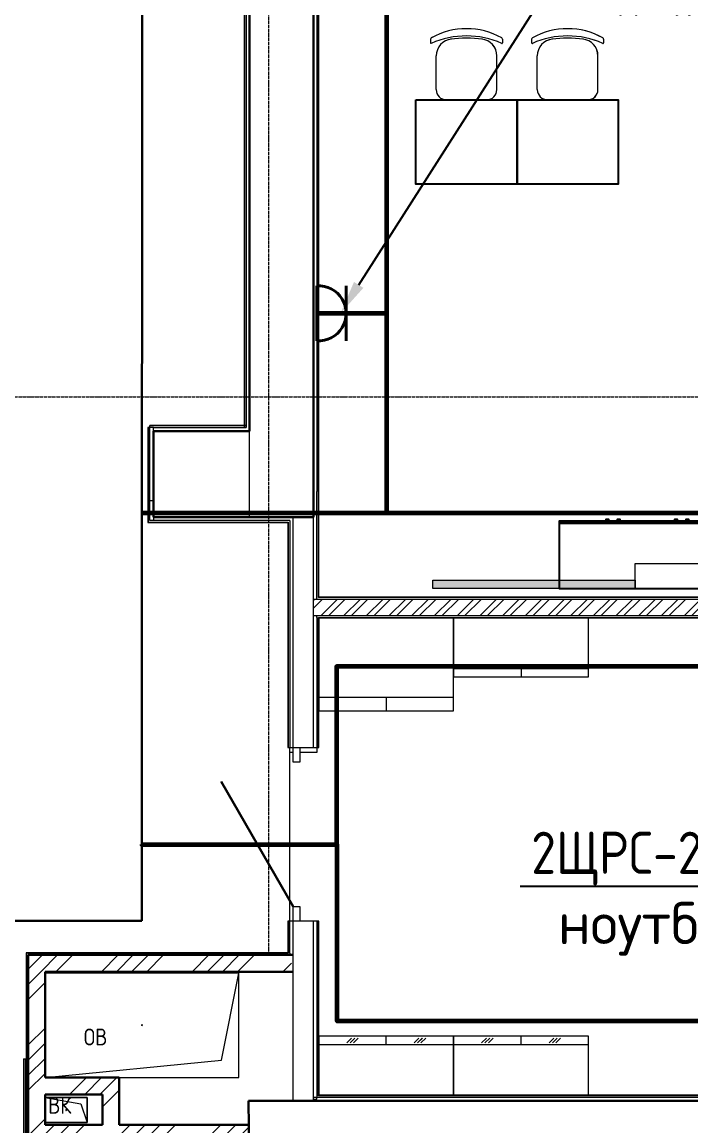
# Model space of a CAD drawing. Header units: millimetres. Extents: x -32 to 417638015, y -35 to 175284279.
# Drawn here: x 838152 to 842121, y 60388 to 66936 of the extents above; entities that cross this region are included whole.
import ezdxf
from ezdxf import colors
from ezdxf.entities.mleader import LeaderData, LeaderLine
from ezdxf.math import Vec2, Vec3

# ---------------------------------------------------------------- set-up
doc = ezdxf.new("R2010")
doc.units = ezdxf.units.MM
doc.linetypes.add('ADSK_Линия сетки', pattern=[25, 20, -2.5, 0, -2.5])
for name, color, linetype, lineweight in [('_ЭМ_гофра', 5, 'Continuous', 60), ('_ЭМ_ТХобщее_слой', 7, 'Continuous', 30), ('Аннотация', 7, 'Continuous', 18), ('Двери', 7, 'Continuous', 9), ('Обобщенные модели', 7, 'Continuous', 18), ('Оси', 253, 'Continuous', 9), ('Перекрытие', 7, 'Continuous', 18), ('Стены несущие', 7, 'Continuous', 30), ('Стены отделка', 7, 'Continuous', 30), ('Стены перегородки', 7, 'Continuous', 30), ('Стены штриховка', 7, 'Continuous', 9), ('ТХ', 5, 'Continuous', 0), ('ШТРИХОВКА', 252, 'Continuous', 15), ('ЭМ', 5, 'Continuous', 40), ('ЭМ_Лоток 1_2', 162, 'Continuous', 30)]:
    doc.layers.add(name, color=color, linetype=linetype, lineweight=lineweight)
doc.layers.add('_ЭМ_Надписи', color=7, linetype='Continuous')
doc.layers.add('ЭОМ_Лотки рабочие', color=5, linetype='Continuous')
doc.styles.add('GOST Common_5', font='GOST_Common.ttf', dxfattribs={"width": 0.9, "height": 200})
doc.styles.add('ЭОМ', font='isocpeur.ttf', dxfattribs={"width": 0.85, "height": 250})
doc.linetypes.add('Cable in the tray', pattern='A,5,[130,ltypeshp.shx,S=1,R=0,X=0,Y=0],1.5,[130,ltypeshp.shx,S=1.5,R=90,X=0,Y=-1],1,[130,ltypeshp.shx,S=1,R=0,X=0.5,Y=0],5', length=12.5)
pattern_1 = [(45, (686.36, 338.7), (-269.4077, 269.4077), []), (45, (776.16, 338.7), (-269.4077, 269.4077), []), (45, (865.96, 338.7), (-269.4077, 269.4077), []), (45, (955.77, 338.7), (-269.4077, 269.4077), [])]

# ---------------------------------------------------------------- blocks, each defined once
blk = doc.blocks.new('Стул ученич штабелир №5-7')
at = {"color": 0, "linetype": 'ByBlock', "lineweight": -2}
for p, q in [((-120.1, 0), (120.1, 0)), ((-120.1, 0), (120.1, 0)), ((-179.9, -60), (-179.9, -260.3)), ((-179.9, -60), (-179.9, -260.3)), ((180.1, -60), (180.1, -260.3)), ((180.1, -60), (180.1, -260.3)), ((-213.4, -359), (-213.4, -337.3)), ((-213.4, -359), (-213.4, -337.3)), ((213.6, -359), (213.6, -337.3)), ((213.6, -359), (213.6, -337.3))]:
    blk.add_line(p, q, dxfattribs=at)
for centre, radius, start, end in [((-119.9, -60), 60, 90, 180), ((-119.9, -60), 60, 90, 180), ((120.1, -60), 60, 0, 90), ((120.1, -60), 60, 0, 90), ((-79.9, -260.3), 100, 180, 264.25844), ((-79.9, -260.3), 100, 180, 264.25844), ((80.1, -260.3), 100, 275.74156, 0), ((80.1, -260.3), 100, 275.74156, 0), ((-210.4, -337.3), 3, 63.89783, 180), ((-210.4, -337.3), 3, 63.89783, 180), ((-203.4, -359), 10, 180, 238.06825), ((-203.4, -359), 10, 180, 238.06825), ((0.1, 142.3), 520.8, 246.31951, 293.68049), ((0.1, 142.3), 520.8, 246.31951, 293.68049), ((0.1, 9), 430.5, 240.99166, 299.00834), ((0.1, 9), 430.5, 240.99166, 299.00834), ((0.1, 435.5), 800.4, 263.24698, 276.75302), ((0.1, 435.5), 800.4, 263.24698, 276.75302), ((203.6, -359), 10, 301.93175, 0), ((203.6, -359), 10, 301.93175, 0), ((210.6, -337.3), 3, 0, 116.10217), ((210.6, -337.3), 3, 0, 116.10217)]:
    blk.add_arc(centre, radius, start, end, dxfattribs=at)
blk = doc.blocks.new('Тх 2 этаж')
at = {"lineweight": 0, "true_color": 0x939598}
h = blk.add_hatch(color=252, dxfattribs=at)
h.dxf.hatch_style = 1
h.paths.add_polyline_path([(56199.2, 9820.5), (56199.2, 9870.5), (57399.2, 9870.5), (57399.2, 9820.5)])
at = {"color": 252, "linetype": 'Continuous', "true_color": 0x939598}
blk.add_line((58399.2, 10208.5), (56949.2, 10208.5), dxfattribs=at)
at = {"color": 252, "true_color": 0x939598}
for points in [[(56099.2, 12720.5), (56699.2, 12720.5), (56699.2, 12220.5), (56099.2, 12220.5)], [(56699.2, 12720.5), (57299.2, 12720.5), (57299.2, 12220.5), (56699.2, 12220.5)]]:
    blk.add_lwpolyline(points, close=True, dxfattribs=at)
at = {"color": 252, "linetype": 'Continuous', "true_color": 0x939598}
for points in [[(58399.2, 9820.5), (58399.2, 10220.5), (56949.2, 10220.5), (56949.2, 9820.5)], [(57226.3, 10220.5), (57243.7, 10220.5), (57243.7, 10230.7), (57226.3, 10230.7)], [(57294, 10220.5), (57311.4, 10220.5), (57311.4, 10230.7), (57294, 10230.7)], [(57633.3, 10220.5), (57650.7, 10220.5), (57650.7, 10230.7), (57633.3, 10230.7)], [(57701, 10220.5), (57718.4, 10220.5), (57718.4, 10230.7), (57701, 10230.7)]]:
    blk.add_lwpolyline(points, close=True, dxfattribs=at)
at = {"color": 252, "linetype": 'Continuous', "lineweight": 5, "true_color": 0x939598}
blk.add_lwpolyline([(57399.2, 9970.5), (59399.2, 9970.5), (59399.2, 9820.5), (57399.2, 9820.5)], close=True, dxfattribs=at)
at = {"color": 252, "lineweight": 0, "true_color": 0x939598}
blk.add_lwpolyline([(56199.2, 9820.5), (56199.2, 9870.5), (57399.2, 9870.5), (57399.2, 9820.5), (56199.2, 9820.5)], dxfattribs=at)
at = {"layer": 'ТХ', "color": 252, "true_color": 0x939598}
for p, q in [((56322.8, 9346.5), (57122.8, 9346.5)), ((56722.8, 9346.5), (56722.8, 9296.5)), ((55522.8, 9176.5), (56322.8, 9176.5)), ((55922.8, 9176.5), (55922.8, 9096.5)), ((55716.9, 7154.1), (55688.6, 7125.8)), ((55736.9, 7154.1), (55708.6, 7125.8)), ((55756.9, 7154.1), (55728.6, 7125.8)), ((55922.8, 7115), (55922.8, 7165)), ((56116.9, 7154.1), (56088.6, 7125.8)), ((56136.9, 7154.1), (56108.6, 7125.8)), ((56156.9, 7154.1), (56128.6, 7125.8)), ((56516.9, 7154.1), (56488.6, 7125.8)), ((56536.9, 7154.1), (56508.6, 7125.8)), ((56556.9, 7154.1), (56528.6, 7125.8)), ((56722.8, 7115), (56722.8, 7165)), ((56916.9, 7154.1), (56888.6, 7125.8)), ((56936.9, 7154.1), (56908.6, 7125.8)), ((56956.9, 7154.1), (56928.6, 7125.8)), ((56322.8, 7115), (55522.8, 7115)), ((56322.8, 7115), (55922.8, 7115)), ((57122.8, 7115), (56322.8, 7115)), ((57122.8, 7115), (56722.8, 7115))]:
    blk.add_line(p, q, dxfattribs=at)
for points in [[(56322.8, 9646.5), (55522.8, 9646.5), (55522.8, 9096.5), (56322.8, 9096.5)], [(57122.8, 9646.5), (56322.8, 9646.5), (56322.8, 9296.5), (57122.8, 9296.5)]]:
    blk.add_lwpolyline(points, close=True, dxfattribs=at)
at = {"layer": 'ТХ', "color": 8}
for points in [[(55522.8, 6815), (56322.8, 6815), (56322.8, 7165), (55522.8, 7165)], [(56322.8, 6815), (57122.8, 6815), (57122.8, 7165), (56322.8, 7165)]]:
    blk.add_lwpolyline(points, close=True, dxfattribs=at)
at = {"layer": 'ТХ', "color": 252, "lineweight": 0, "true_color": 0x939598, "rotation": 180}
for p in [(56399.2, 12720.5), (56999.2, 12720.5)]:
    blk.add_blockref('Стул ученич штабелир №5-7', p, dxfattribs=at)
blk = doc.blocks.new('План 2 этажа')
h = blk.add_hatch()
h.set_pattern_fill('ANSI32', color=8, scale=10)
h.set_pattern_definition([(45, (686.36, 338.7), (-67.35192, 67.35192), []), (45, (731.26, 338.7), (-67.35192, 67.35192), [])])
h.paths.add_polyline_path([(55756.835, 12083.7), (49801.357, 12083.7), (49801.357, 11983.7), (55757.644, 11983.7)])
at = {"lineweight": 9}
h = blk.add_hatch(dxfattribs=at)
h.set_pattern_fill('ANSI34', color=8, scale=20)
h.set_pattern_definition(pattern_1)
h.paths.add_polyline_path([(48108.857, 9873.128), (49671.357, 9873.128), (49671.357, 9973.128), (48108.857, 9973.128)])
h = blk.add_hatch(dxfattribs=at)
h.set_pattern_fill('ANSI34', color=8, scale=20)
h.set_pattern_definition(pattern_1)
h.paths.add_polyline_path([(48208.857, 7663.7), (48208.857, 9873.128), (48108.857, 9873.128), (48108.857, 7663.7)])
h = blk.add_hatch(dxfattribs=at)
h.set_pattern_fill('ANSI34', color=8, scale=20)
h.set_pattern_definition(pattern_1)
h.paths.add_polyline_path([(48503.564, 9145.757), (48548.857, 9145.757), (48548.857, 9245.757), (48208.857, 9245.757), (48208.857, 9145.757), (48241.843, 9145.757)])
h = blk.add_hatch(dxfattribs=at)
h.set_pattern_fill('ANSI34', color=8, scale=20)
h.set_pattern_definition(pattern_1)
h.paths.add_polyline_path([(48648.857, 8965.757), (48648.857, 9245.757), (48548.857, 9245.757), (48548.857, 8965.757)])
h = blk.add_hatch(dxfattribs=at)
h.set_pattern_fill('ANSI34', color=8, scale=20)
h.set_pattern_definition(pattern_1)
h.paths.add_polyline_path([(48208.857, 8865.757), (49417.776, 8865.757), (49417.776, 8965.757), (48208.857, 8965.757), (48208.857, 8926.617)])
at = {"layer": 'Двери', "color": 8}
for p, q in [((49681.357, 11116.128), (49681.357, 11203.128)), ((49681.357, 11203.128), (49721.357, 11203.128)), ((49721.357, 11203.128), (49721.357, 11116.128)), ((49721.357, 11116.128), (49681.357, 11116.128)), ((49681.357, 10173.128), (49681.357, 10260.128)), ((49681.357, 10260.128), (49721.357, 10260.128)), ((49721.357, 10260.128), (49721.357, 10173.128)), ((49721.357, 10173.128), (49681.357, 10173.128))]:
    blk.add_line(p, q, dxfattribs=at)
at = {"layer": 'Двери', "color": 8, "lineweight": 30}
blk.add_line((49681.357, 10260.128), (49253.357, 11001.446), dxfattribs=at)
at = {"layer": 'Обобщенные модели', "color": 8}
for p, q in [((49358.857, 9865.757), (48208.857, 9865.757)), ((49358.857, 9865.757), (48208.857, 9865.757)), ((49255.524, 9349.09), (49358.857, 9865.757)), ((49358.857, 9245.757), (49358.857, 9865.757)), ((49358.857, 9245.757), (49358.857, 9865.757)), ((48208.857, 9245.757), (49255.524, 9349.09)), ((48648.857, 9245.757), (49358.857, 9245.757)), ((48648.857, 9245.757), (49358.857, 9245.757)), ((48208.857, 9128.128), (48458.857, 9128.128)), ((48208.857, 9128.128), (48421.357, 9090.628)), ((48458.857, 9128.128), (48208.857, 9128.128)), ((48458.857, 9128.128), (48458.857, 8978.128)), ((48458.857, 8978.128), (48458.857, 9128.128)), ((48421.357, 9090.628), (48458.857, 8978.128)), ((48458.857, 8978.128), (48208.857, 8978.128)), ((48208.857, 8978.128), (48458.857, 8978.128))]:
    blk.add_line(p, q, dxfattribs=at)
for centre, start, end in [((48783.857, 9555.757), 90, 270), ((48783.857, 9555.757), 90, 195), ((48783.857, 9555.757), 270, 90), ((48783.857, 9555.757), 330, 90), ((48783.857, 9555.757), 285, 300), ((48333.857, 9053.128), 90, 270), ((48333.857, 9053.128), 105, 180), ((48333.857, 9053.128), 210, 270), ((48333.857, 9053.128), 270, 90), ((48333.857, 9053.128), 330, 75)]:
    blk.add_arc(centre, 2.5, start, end, dxfattribs=at)
at = {"layer": 'Оси', "color": 8, "linetype": 'ADSK_Линия сетки'}
for p, q in [((49535.923, 9973.128), (49535.923, 43330.545)), ((-9428.371, 13283.7), (56691.21, 13283.7))]:
    blk.add_line(p, q, dxfattribs=at)
at = {"layer": 'Перекрытие', "color": 8}
for p, q in [((49661.357, 10173.128), (49661.357, 11203.128)), ((49821.357, 11203.128), (49821.357, 11173.128)), ((49681.357, 11173.128), (49661.357, 11173.128)), ((49821.357, 11173.128), (49721.357, 11173.128))]:
    blk.add_line(p, q, dxfattribs=at)
at = {"layer": 'Стены несущие', "color": 8}
for p, q in [((49421.357, 18326.514), (49421.357, 13080.621)), ((49801.357, 12570.621), (49801.357, 18326.514)), ((49421.357, 13080.621), (48851.357, 13080.621)), ((48851.357, 13080.621), (48851.357, 12570.621)), ((48851.357, 12570.621), (49801.357, 12570.621)), ((48108.857, 9973.128), (48108.857, 7563.7)), ((49681.357, 9973.128), (48108.857, 9973.128)), ((48208.857, 9245.757), (48208.857, 9873.128)), ((48208.857, 9873.128), (49681.357, 9873.128)), ((48648.857, 9245.757), (48208.857, 9245.757)), ((48648.857, 8965.757), (48648.857, 9245.757)), ((48208.857, 8965.757), (48208.857, 9145.757)), ((48208.857, 9145.757), (48548.857, 9145.757)), ((48548.857, 9145.757), (48548.857, 8965.757)), ((55780.895, 9108.128), (49416.696, 9108.128)), ((49428.771, 7517.034), (49416.696, 9108.128)), ((48548.857, 8965.757), (48208.857, 8965.757)), ((49417.776, 8965.757), (48648.857, 8965.757)), ((49417.776, 8865.757), (49417.776, 8965.757))]:
    blk.add_line(p, q, dxfattribs=at)
at = {"layer": 'Стены отделка', "color": 8, "lineweight": 9}
for p, q in [((49833.357, 12095.7), (49833.357, 18326.514)), ((49389.357, 17068.999), (49389.357, 13100.621)), ((48831.357, 13100.621), (48819.357, 13100.621)), ((48819.357, 13100.621), (48819.357, 12540.621)), ((48831.357, 12550.621), (48831.357, 13112.621)), ((49401.357, 13112.621), (48831.357, 13112.621)), ((48851.357, 13080.621), (48851.357, 13100.621)), ((48851.357, 13100.621), (49389.357, 13100.621)), ((49821.357, 12083.7), (49821.357, 12722.7)), ((48831.357, 12669.356), (48851.357, 12669.356)), ((48821.357, 12538.621), (49649.357, 12538.621)), ((49661.357, 12550.621), (48831.357, 12550.621)), ((48851.357, 12570.621), (48851.357, 12550.621)), ((49649.357, 12538.621), (49649.357, 11203.128)), ((49801.357, 12083.7), (55756.835, 12083.7)), ((55704.736, 12095.7), (49833.357, 12095.7)), ((55768.227, 11983.7), (49801.357, 11983.7)), ((49821.357, 11973.7), (49821.357, 11983.7)), ((49833.357, 11971.7), (55716.323, 11971.7)), ((49833.357, 11203.128), (49833.357, 11971.7)), ((49649.357, 11203.128), (49681.357, 11203.128)), ((49801.357, 11203.128), (49833.357, 11203.128)), ((49681.357, 10173.128), (49649.357, 10173.128)), ((49649.357, 10173.128), (49649.357, 9985.128)), ((49661.357, 10068.128), (49661.357, 10173.128)), ((49833.357, 10173.128), (49801.357, 10173.128)), ((49821.357, 10173.128), (49821.357, 10068.128)), ((49833.357, 9140.128), (49833.357, 10173.128)), ((49649.357, 9985.128), (48096.857, 9985.128)), ((48096.857, 9985.128), (48096.857, 9355.757)), ((49661.357, 9983.128), (49661.357, 9973.128)), ((48080.857, 9355.757), (48080.857, 8755.757)), ((48080.857, 9355.757), (48108.857, 9355.757)), ((55751.44, 9128.128), (49801.357, 9128.128)), ((49801.357, 9118.128), (49821.357, 9118.128)), ((49821.357, 9118.128), (49821.357, 9128.128)), ((55529.101, 9140.128), (49833.357, 9140.128))]:
    blk.add_line(p, q, dxfattribs=at)
at = {"layer": 'Стены перегородки', "color": 8, "lineweight": 18}
for p, q in [((49681.357, 11203.128), (49681.357, 12570.621)), ((49801.357, 11203.128), (49801.357, 12570.621)), ((49721.357, 11203.128), (49801.357, 11203.128)), ((49681.357, 9108.128), (49681.357, 10173.128)), ((49801.357, 10173.128), (49721.357, 10173.128)), ((49801.357, 9108.128), (49801.357, 10173.128))]:
    blk.add_line(p, q, dxfattribs=at)
at = {"layer": 'Стены штриховка', "color": 8}
for p, q in [((49831.357, 12093.7), (49831.357, 18326.514)), ((49821.357, 17383.7), (49821.357, 12722.7)), ((49391.357, 17070.85), (49391.357, 13100.621)), ((49401.357, 17080.85), (49401.357, 13100.621)), ((48821.357, 13100.621), (48821.357, 12538.621)), ((49401.357, 13110.621), (48831.357, 13110.621)), ((48851.357, 13100.621), (48831.357, 13100.621)), ((49389.357, 13100.621), (49401.357, 13100.621)), ((49421.357, 12570.621), (49421.357, 13080.621)), ((48819.357, 12540.621), (49651.357, 12540.621)), ((48819.357, 12540.621), (48819.357, 12538.621)), ((48819.357, 12538.621), (48821.357, 12538.621)), ((49651.357, 12540.621), (49651.357, 11203.128)), ((49661.357, 12550.621), (49661.357, 11203.128)), ((55706.753, 12093.7), (49831.357, 12093.7)), ((49821.357, 11973.7), (49821.357, 11203.128)), ((49831.357, 11973.7), (55718.306, 11973.7)), ((49831.357, 11203.128), (49831.357, 11973.7)), ((49651.357, 10173.128), (49651.357, 9983.128)), ((49831.357, 9138.128), (49831.357, 10173.128)), ((49661.357, 9983.128), (49661.357, 10068.128)), ((49821.357, 10068.128), (49821.357, 9128.128)), ((49651.357, 9983.128), (48098.857, 9983.128)), ((48098.857, 9983.128), (48098.857, 8755.757)), ((48089.857, 9355.757), (48089.857, 8755.757)), ((55531.117, 9138.128), (49831.357, 9138.128))]:
    blk.add_line(p, q, dxfattribs=at)
at = {"layer": 'ЭОМ_Лотки рабочие'}
blk.add_blockref('Тх 2 этаж', (-5689.424, 2325.176), dxfattribs=at)
at = {"layer": 'Аннотация', "color": 8, "char_height": 100, "width": 156.348, "attachment_point": 1, "line_spacing_factor": 1.022766, "style": 'GOST Common_5'}
for s, insert in [('\\pxt3.6,7.2,10.8,14.4,18,21.6,25.2,28.8,32.4,36,39.6,43.2,46.8,50.4,54,57.6,61.2,64.8,68.4,72,75.6,79.2,82.8,86.4,90,93.6,97.2,100.8,104.4,108,111.6,115.2;{ОВ}', (48438.778, 9536.122)), ('\\pxt3.6,7.2,10.8,14.4,18,21.6,25.2,28.8,32.4,36,39.6,43.2,46.8,50.4,54,57.6,61.2,64.8,68.4,72,75.6,79.2,82.8,86.4,90,93.6,97.2,100.8,104.4,108,111.6,115.2;{ВК}', (48227.307, 9130.916))]:
    blk.add_mtext(s, dxfattribs=dict(at, insert=insert))
blk = doc.blocks.new('_ЭМ_ТХ2_2ЭТАЖнов')
at = {"color": 252, "linetype": 'Continuous', "true_color": 0x939598}
blk.add_line((58523.9, 12200), (57073.9, 12200), dxfattribs=at)
at = {"layer": 'ТХ', "color": 252, "true_color": 0x939598}
for p, q in [((56447.4, 11338), (57247.4, 11338)), ((56847.4, 11338), (56847.4, 11288)), ((55647.4, 11168), (56447.4, 11168)), ((56047.4, 11168), (56047.4, 11088)), ((56447.4, 9106.4), (55647.4, 9106.4)), ((55841.6, 9145.6), (55813.3, 9117.3)), ((55861.6, 9145.6), (55833.3, 9117.3)), ((55881.6, 9145.6), (55853.3, 9117.3)), ((56047.4, 9106.4), (56047.4, 9156.4)), ((56447.4, 9106.4), (56047.4, 9106.4)), ((56241.6, 9145.6), (56213.3, 9117.3)), ((56261.6, 9145.6), (56233.3, 9117.3)), ((56281.6, 9145.6), (56253.3, 9117.3)), ((57247.4, 9106.4), (56447.4, 9106.4)), ((56641.6, 9145.6), (56613.3, 9117.3)), ((56661.6, 9145.6), (56633.3, 9117.3)), ((56681.6, 9145.6), (56653.3, 9117.3)), ((56847.4, 9106.4), (56847.4, 9156.4)), ((57247.4, 9106.4), (56847.4, 9106.4)), ((57041.6, 9145.6), (57013.3, 9117.3)), ((57061.6, 9145.6), (57033.3, 9117.3)), ((57081.6, 9145.6), (57053.3, 9117.3))]:
    blk.add_line(p, q, dxfattribs=at)
for points in [[(56447.4, 11638), (55647.4, 11638), (55647.4, 11088), (56447.4, 11088)], [(57247.4, 11638), (56447.4, 11638), (56447.4, 11288), (57247.4, 11288)]]:
    blk.add_lwpolyline(points, close=True, dxfattribs=at)
at = {"layer": 'ТХ', "color": 8}
for points in [[(55647.4, 8806.4), (56447.4, 8806.4), (56447.4, 9156.4), (55647.4, 9156.4)], [(56447.4, 8806.4), (57247.4, 8806.4), (57247.4, 9156.4), (56447.4, 9156.4)]]:
    blk.add_lwpolyline(points, close=True, dxfattribs=at)
at = {"layer": 'ТХ', "color": 252, "lineweight": 0, "true_color": 0x939598, "rotation": 180}
for p in [(56523.9, 14712), (57123.9, 14712)]:
    blk.add_blockref('Стул ученич штабелир №5-7', p, dxfattribs=at)
blk = doc.blocks.new('1м розетка IP20')
at = {"layer": 'ЭМ', "color": 5}
for p, q in [((-10.5, 162.7), (-10.5, -162.7)), ((163.1, 162.7), (163.1, -162.7)), ((-10.5, 0), (315.5, 0))]:
    blk.add_line(p, q, dxfattribs=at)
blk.add_arc((0, 0), 163.1, 266.31959, 93.68041, dxfattribs=at)

msp = doc.modelspace()

# ---------------------------------------------------------------- block references
at = {"layer": 'ШТРИХОВКА'}
msp.add_blockref('План 2 этажа', (790079.3, 51429.5), dxfattribs=at)

# ---------------------------------------------------------------- next in the draw order: linework, layer by layer
at = {"layer": '_ЭМ_гофра', "linetype": 'ByBlock'}
for points in [[(844865.9, 64022.4), (840315.3, 64022.4), (840315.3, 71464.4), (840871.1, 71464.4), (840871.1, 71748), (840871.1, 71670.6)], [(839900.7, 65208.3), (840315.3, 65208.3)], [(840315.3, 64022.4), (838863.4, 64022.8)], [(843116.1, 63112.4), (840016.9, 63112.4), (840016.9, 62050.8)], [(843895, 61008.9), (840020.7, 61008.9), (840020.7, 62055.8), (838862.8, 62055.7), (838862.8, 62055.7)]]:
    msp.add_lwpolyline(points, dxfattribs=at)
at = {"layer": 'ЭМ_Лоток 1_2', "linetype": 'Cable in the tray', "ltscale": 50}
for points in [[(838862.7, 61604), (838869.8, 88049.4)], [(791038.4, 74617.7), (791038.4, 61604), (838862.7, 61604)]]:
    msp.add_lwpolyline(points, dxfattribs=at)

# ---------------------------------------------------------------- next in the draw order: block references
at = {"layer": '_ЭМ_ТХобщее_слой', "lineweight": 50}
msp.add_blockref('_ЭМ_ТХ2_2ЭТАЖнов', (784265.3, 51763.2), dxfattribs=at)
at = {"layer": 'ЭМ'}
msp.add_blockref('1м розетка IP20', (839911.2, 65208.3), dxfattribs=at)

# ---------------------------------------------------------------- next in the draw order: leaders
at = {"layer": '_ЭМ_Надписи', "color": 7, "ltscale": 5}
ml = msp.add_multileader_mtext('Standard', dxfattribs=at)
ml.set_content('{\\fGOST Common|b0|i0|c204|p34;\\W0.9;\\C256;2ЩРС-2\\fISOCPEUR|b0|i0|c204|p34;\\W0.85; Гр.3 Резерв\\P\\fGOST Common|b0|i0|c0|p34;\\W0.9;h=\\fGOST Common|b0|i0|c204|p34;1\\fGOST Common|b0|i0|c0|p34;.\\fGOST Common|b0|i0|c204|p34;8м}', color=1, style='ЭОМ')
ml.set_leader_properties()
ml.build(insert=Vec2(0, 0))
ml.multileader.update_dxf_attribs({"text_left_attachment_type": 6, "text_right_attachment_type": 6, "dogleg_length": 0, "arrow_head_size": 200})
ctx = ml.context
ctx.base_point, ctx.char_height, ctx.arrow_head_size, ctx.landing_gap_size, ctx.plane_origin = Vec3(841668.2, 67756.7, -64.3), 250, 200, 0, Vec3(817299.1, 81465.7, -64.3)
ctx.left_attachment, ctx.right_attachment = 6, 6
notes = []
notes.append((ctx, [(0, (1, 1, 0), (841668.2, 67756.7, -64.3), (1, 0), 0, [(0, [(840041.6, 65208.3, -64.3)], 0, [])])]))
ctx.mtext.insert, ctx.mtext.width, ctx.mtext.defined_height, ctx.mtext.flow_direction = Vec3(841668.2, 68056.7, -64.3), 2273.288, 545.6, 5
ml = msp.add_multileader_mtext('Standard', dxfattribs=at)
ml.set_content('{\\fGOST Common|b0|i0|c0|p34;\\W0.9;\\C256;2\\fGOST Common|b0|i0|c204|p34;ЩРС-2\\fISOCPEUR|b0|i0|c204|p34;\\W0.85; Гр.4\\P\\W1;\\C0; ноутбук}', color=1, style='ЭОМ')
ml.set_leader_properties()
ml.build(insert=Vec2(0, 0))
ml.multileader.update_dxf_attribs({"text_left_attachment_type": 6, "text_right_attachment_type": 6, "dogleg_length": 0, "arrow_head_size": 200})
ctx = ml.context
ctx.base_point, ctx.char_height, ctx.arrow_head_size, ctx.landing_gap_size, ctx.plane_origin = Vec3(841173, 61808.3, -64.3), 250, 200, 0, Vec3(821800.8, 70161.9, -64.3)
ctx.left_attachment, ctx.right_attachment = 6, 6
notes.append((ctx, [(1, (1, 1, 0), (842845.5, 61808.3, -64.3), (-1, 0), 0, [(0, [(843927.7, 61730.8, -64.3)], 0, [])])]))
ctx.mtext.insert, ctx.mtext.width, ctx.mtext.defined_height, ctx.mtext.flow_direction = Vec3(841173, 62133.3, -64.3), 2073.809, 545.6, 5
for ctx, leaders in notes:
    for number, flags, end, landing, length, lines in leaders:
        leader = LeaderData()
        leader.index, (leader.has_last_leader_line, leader.has_dogleg_vector, leader.attachment_direction) = number, flags
        leader.last_leader_point, leader.dogleg_vector, leader.dogleg_length = Vec3(end), Vec3(landing), length
        for number, points, colour, breaks in lines:
            line = LeaderLine()
            line.index, line.vertices, line.color, line.breaks = number, Vec3.list(points), colors.encode_raw_color(colour), breaks
            leader.lines.append(line)
        ctx.leaders.append(leader)

doc.saveas('drawing.dxf')
